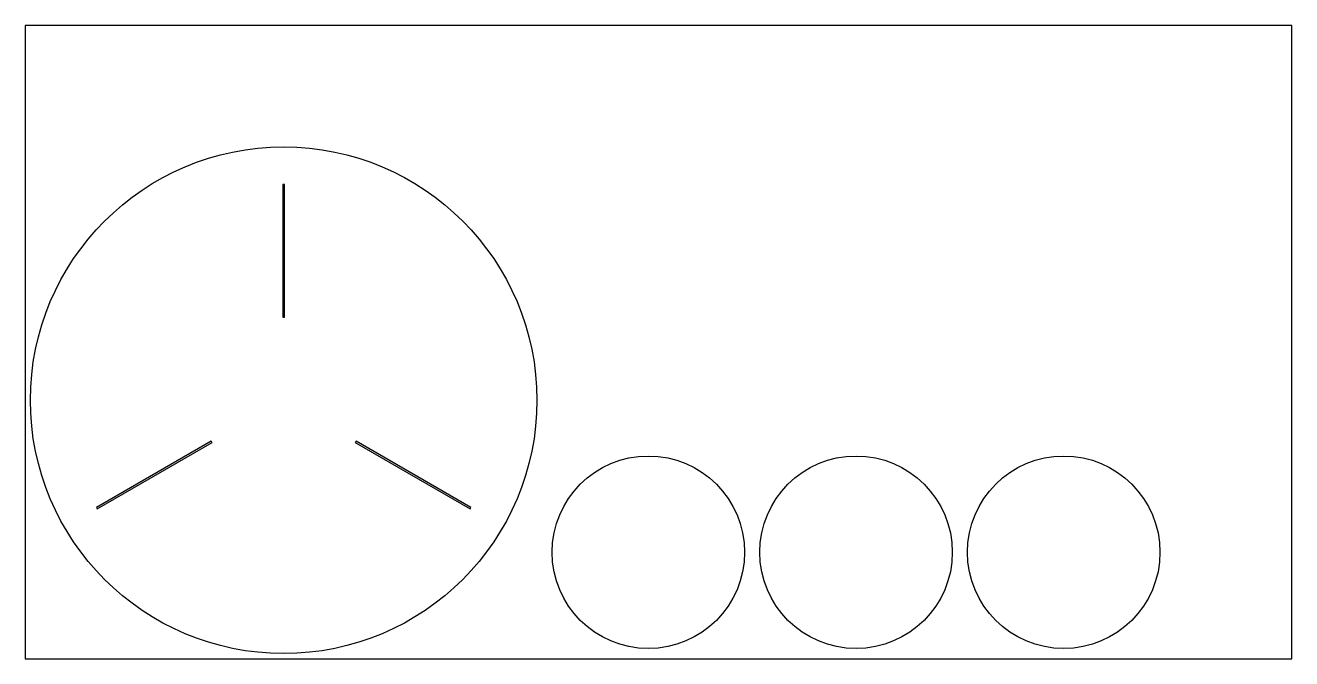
# Model space of a CAD drawing. Header units: millimetres. Extents: x 0 to 2500, y 0 to 1250.
import ezdxf

# ---------------------------------------------------------------- set-up
doc = ezdxf.new("R2010")
doc.units = ezdxf.units.MM
doc.layers.add('CUT', color=7, linetype='Continuous')
doc.layers.add('SHEET', color=1, linetype='Continuous')

msp = doc.modelspace()

# ---------------------------------------------------------------- linework, layer by layer
at = {"layer": 'CUT'}
for points in [[(511.5, 674.2), (511.5, 935.8), (508.5, 935.8), (508.5, 674.2)], [(367.1, 429.2), (140.5, 298.4), (142, 295.8), (368.6, 426.6)], [(651.4, 426.6), (878, 295.8), (879.5, 298.4), (652.9, 429.2)]]:
    msp.add_lwpolyline(points, close=True, dxfattribs=at)
for centre, radius in [((510, 510), 500), ((1230, 210), 190), ((1640, 210), 190), ((2050, 210), 190)]:
    msp.add_circle(centre, radius, dxfattribs=at)
at = {"layer": 'SHEET'}
msp.add_lwpolyline([(0, 0), (2500, 0), (2500, 1250), (0, 1250)], close=True, dxfattribs=at)

doc.saveas('drawing.dxf')
